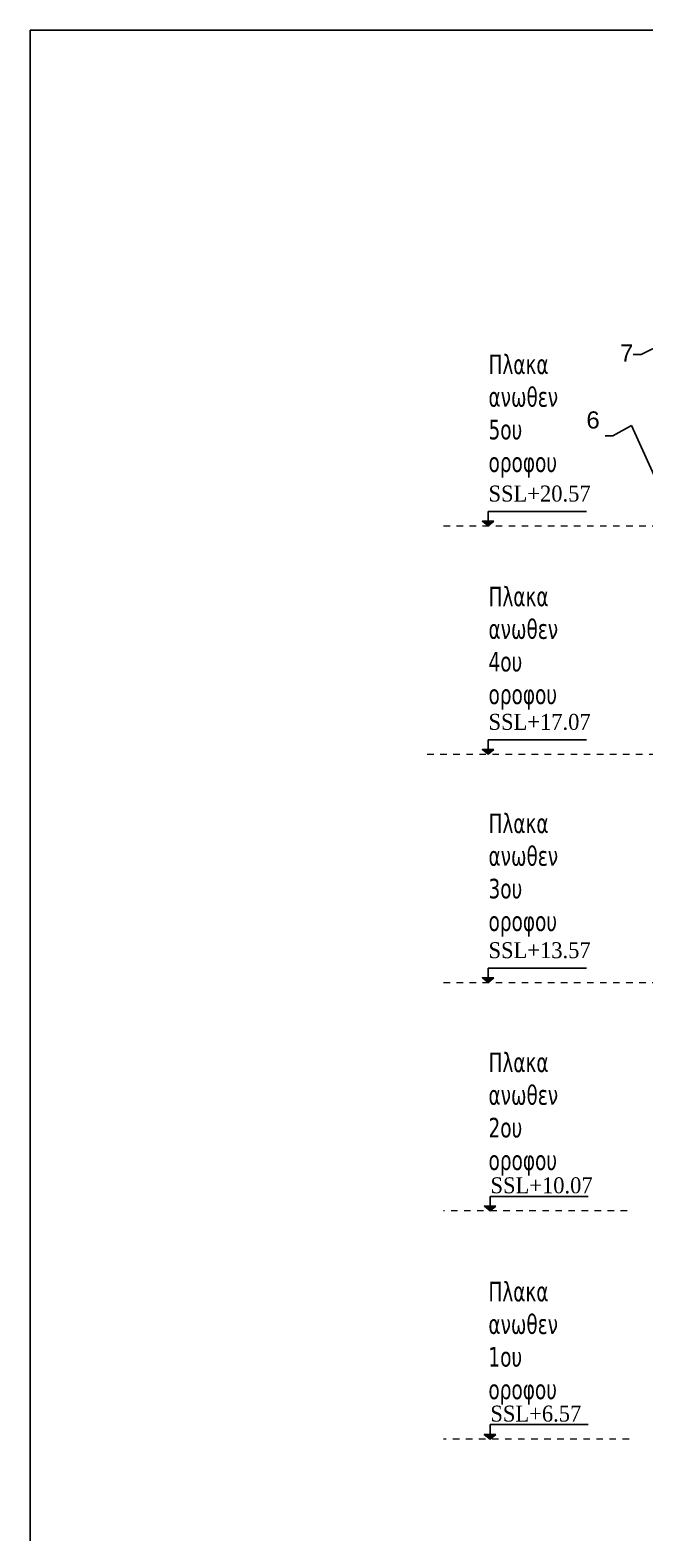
# Model space of a CAD drawing. Header units: millimetres. Extents: x -2171 to 1563, y -1758 to -1505.
# Drawn here: x 1054.43 to 1063.85, y -1613.29 to -1590.25 of the extents above; entities that cross this region are included whole.
import ezdxf
from ezdxf.enums import TextEntityAlignment as Align

# ---------------------------------------------------------------- set-up
doc = ezdxf.new("R2010")
doc.units = ezdxf.units.MM
doc.linetypes.add('DASHDOT', pattern=[25.4, 12.7, -6.35, 0, -6.35])
doc.linetypes.add('DOT', pattern=[0.025, 0, -0.025])
for name, color, linetype in [('-S-AKSONES', 50, 'DASHDOT'), ('-S_TEXT', 3, 'Continuous'), ('A-TEXT', 7, 'Continuous'), ('Sect_Dim', 7, 'Continuous')]:
    doc.layers.add(name, color=color, linetype=linetype)
doc.layers.add('A-ANNO-DIMS', color=1, linetype='Continuous', lineweight=9)
doc.styles.add('ag', font='arial.ttf', dxfattribs={"height": 0.25})
doc.styles.add('GR-SIMPL', font='GR-SIMPL.shx', dxfattribs={"width": 0.8})
doc.styles.add('S1TmsNwRmn11_b_934_161', font='times.ttf', dxfattribs={"width": 0.933629, "height": 0.001087})
doc.dimstyles.new('CHRISTOFOROS', dxfattribs={"dimscale": 0.2, "dimtxt": 0.25, "dimasz": 0.6, "dimexe": 0, "dimexo": 0, "dimgap": 0, "dimtad": 0, "dimdec": 0, "dimlfac": 100, "dimzin": 0, "dimdsep": 46, "dimtxsty": 'ag', "dimblk": 'ARCHTICK', "dimcen": 0, "dimclrd": 256, "dimclre": 256, "dimclrt": 1, "dimaunit": 1, "dimadec": 0, "dimazin": 0, "dimtfac": 1, "dimtdec": 0, "dimtofl": 0, "dimtmove": 0, "dimatfit": 3, "dimfxl": 1, "dimtolj": 1, "dimtzin": 0, "dimlwd": -1, "dimlwe": -1, "dimarcsym": 0})

# ---------------------------------------------------------------- blocks, each defined once
blk = doc.blocks.new('_ArchTick')
at = {"color": 0, "linetype": 'ByBlock', "const_width": 0.15}
blk.add_lwpolyline([(-0.5, -0.5), (0.5, 0.5)], dxfattribs=at)

msp = doc.modelspace()

# ---------------------------------------------------------------- hatches: boundary and pattern name
at = {"layer": 'Sect_Dim'}
for points in [[(1061.5374, -1597.779), (1061.3624, -1597.779), (1061.4499, -1597.849)], [(1061.5374, -1601.279), (1061.3624, -1601.279), (1061.4499, -1601.349)], [(1061.5374, -1604.779), (1061.3624, -1604.779), (1061.4499, -1604.849)], [(1061.5675, -1608.279), (1061.3925, -1608.279), (1061.48, -1608.349)], [(1061.5659, -1611.779), (1061.3909, -1611.779), (1061.4784, -1611.849)]]:
    msp.add_hatch(color=9, dxfattribs=at).paths.add_polyline_path(points)

# ---------------------------------------------------------------- linework, layer by layer
at = {"layer": '-S_TEXT', "ltscale": 5}
msp.add_lwpolyline([(1054.4286, -1590.2497), (1112.5761, -1590.2497), (1112.5761, -1630.2944), (1054.4286, -1630.2944)], close=True, dxfattribs=at)
at = {"layer": 'A-ANNO-DIMS', "color": 94, "linetype": 'DOT', "ltscale": 1.5}
for p, q in [((1060.7653, -1597.849), (1064.2525, -1597.849)), ((1060.5153, -1601.349), (1064.2525, -1601.349)), ((1060.7653, -1604.849), (1064.2525, -1604.849)), ((1063.5805, -1608.349), (1060.7653, -1608.349)), ((1063.6087, -1611.849), (1060.7653, -1611.849))]:
    msp.add_line(p, q, dxfattribs=at)
at = {"layer": 'Sect_Dim', "color": 7}
for points in [[(1062.9548, -1597.629), (1061.4499, -1597.629)], [(1061.4499, -1597.629), (1061.4499, -1597.779)], [(1062.9548, -1601.129), (1061.4499, -1601.129)], [(1061.4499, -1601.129), (1061.4499, -1601.279)], [(1062.9548, -1604.629), (1061.4499, -1604.629)], [(1061.4499, -1604.629), (1061.4499, -1604.779)], [(1062.9849, -1608.129), (1061.48, -1608.129)], [(1061.48, -1608.129), (1061.48, -1608.279)], [(1062.9833, -1611.629), (1061.4784, -1611.629)], [(1061.4784, -1611.629), (1061.4784, -1611.779)]]:
    msp.add_lwpolyline(points, dxfattribs=at)
for points in [[(1061.5374, -1597.779), (1061.3624, -1597.779), (1061.4499, -1597.849)], [(1061.5374, -1601.279), (1061.3624, -1601.279), (1061.4499, -1601.349)], [(1061.5374, -1604.779), (1061.3624, -1604.779), (1061.4499, -1604.849)], [(1061.5675, -1608.279), (1061.3925, -1608.279), (1061.48, -1608.349)], [(1061.5659, -1611.779), (1061.3909, -1611.779), (1061.4784, -1611.849)]]:
    msp.add_lwpolyline(points, close=True, dxfattribs=at)

# ---------------------------------------------------------------- texts
at = {"layer": '-S-AKSONES', "color": 3, "linetype": 'Continuous', "char_height": 0.2625, "width": 0.416093, "attachment_point": 3, "style": 'ag'}
for s, insert in [('7', (1063.6746, -1595.0686)), ('6', (1063.1594, -1596.0951))]:
    msp.add_mtext(s, dxfattribs=dict(at, insert=insert))
at = {"layer": 'A-TEXT', "color": 3, "char_height": 0.3, "width": 1.143602, "attachment_point": 7, "style": 'GR-SIMPL'}
for s, insert in [('{\\fTahoma|b0|i0|c161|p34;Πλακα ανωθεν \\fTahoma|b0|i0|c0|p34;5\\fTahoma|b0|i0|c161|p34;ου οροφου}', (1061.4555, -1597.1098)), ('{\\fTahoma|b0|i0|c161|p34;Πλακα ανωθεν \\fTahoma|b0|i0|c0|p34;4\\fTahoma|b0|i0|c161|p34;ου οροφου}', (1061.4555, -1600.6682)), ('{\\fTahoma|b0|i0|c161|p34;Πλακα ανωθεν \\fTahoma|b0|i0|c0|p34;3\\fTahoma|b0|i0|c161|p34;ου οροφου}', (1061.4555, -1604.147)), ('{\\fTahoma|b0|i0|c161|p34;Πλακα ανωθεν \\fTahoma|b0|i0|c0|p34;2\\fTahoma|b0|i0|c161|p34;ου οροφου}', (1061.4555, -1607.8111)), ('{\\fTahoma|b0|i0|c161|p34;Πλακα ανωθεν 1ου οροφου}', (1061.4539, -1611.3239))]:
    msp.add_mtext(s, dxfattribs=dict(at, insert=insert))
at = {"layer": 'Sect_Dim', "color": 7, "style": 'S1TmsNwRmn11_b_934_161', "width": 0.933629}
for s, p in [('SSL+20.57', (1061.4554, -1597.3552)), ('SSL+17.07', (1061.4554, -1600.8552)), ('SSL+13.57', (1061.4554, -1604.3552)), ('SSL+10.07', (1061.4855, -1607.9596)), ('SSL+6.57', (1061.4839, -1611.4596))]:
    msp.add_text(s, height=0.24469, dxfattribs=at).set_placement(p, align=Align.MIDDLE_LEFT)

# ---------------------------------------------------------------- leaders
at = {"layer": '-S-AKSONES', "color": 1, "linetype": 'Continuous', "annotation_type": 0, "has_hookline": 1, "hookline_direction": 1}
for points, text_width in [([(1064.6193, -1596.0866), (1064.1494, -1595.0502), (1063.7946, -1595.2243), (1063.6746, -1595.2243)], 0.1699), ([(1064.1166, -1597.3501), (1063.6466, -1596.3137), (1063.3625, -1596.4719), (1063.2425, -1596.4719)], 0.1733)]:
    msp.add_leader(points, dimstyle='CHRISTOFOROS', override={"dimgap": 0, "dimtad": 0, "dimclrd": 1, "dimldrblk": 'Dot', "dimfxl": 0.1, "dimfxlon": 1, "dimarcsym": 1}, dxfattribs=dict(at, text_width=text_width))

doc.saveas('drawing.dxf')
